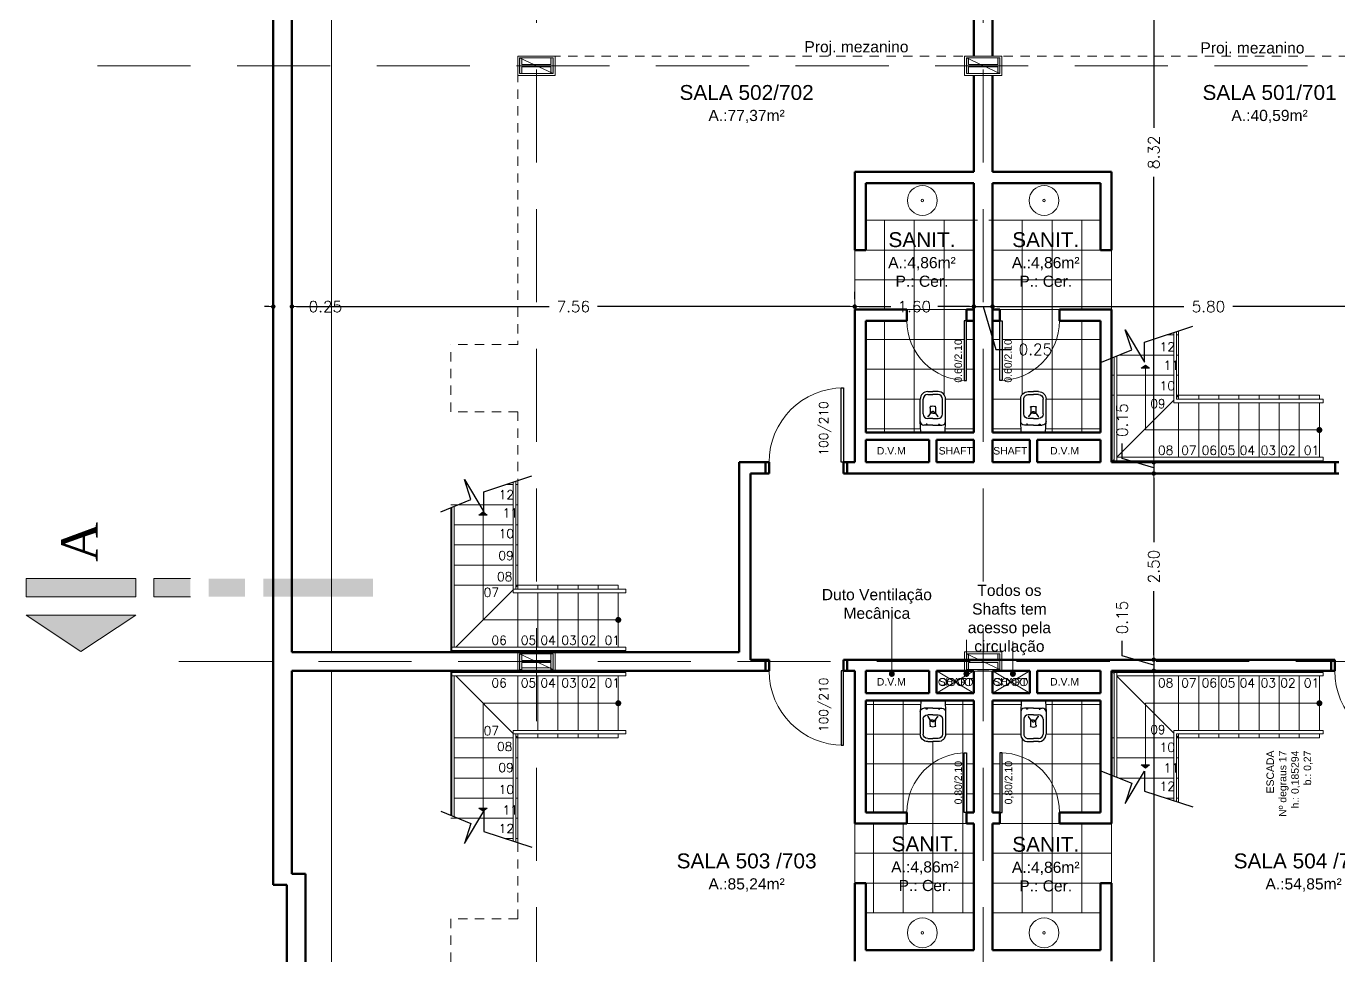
# Model space of a CAD drawing. Header units: millimetres. Extents: x 705 to 840, y 133 to 501.
# Drawn here: x 722.34 to 739.97, y 248.99 to 261.47 of the extents above; entities that cross this region are included whole.
import ezdxf

# ---------------------------------------------------------------- set-up
doc = ezdxf.new("R2010")
doc.units = ezdxf.units.MM
doc.header["$LTSCALE"] = 10
for name, pattern in [('DASHDOT', [25.4, 12.7, -6.35, 0, -6.35]), ('DASHED2', [0.375, 0.25, -0.125]), ('HIDDEN2', [0.1875, 0.125, -0.0625])]:
    doc.linetypes.add(name, pattern=pattern)
doc.layers.get('0').update_dxf_attribs({"color": 90})
for name, color, linetype, lineweight in [('cinza 03', 252, 'Continuous', 13), ('COTA', 90, 'Continuous', 9), ('HID', 16, 'Continuous', 20), ('linha estutura', 252, 'Continuous', 13), ('PAREDES', 50, 'Continuous', 50), ('PAREDES 2', 50, 'Continuous', 50), ('Pilares', 16, 'Continuous', 20), ('pn 02', 16, 'Continuous', 20), ('PN-01', 90, 'Continuous', 13), ('PN-03', 180, 'Continuous', 30), ('texto', 16, 'Continuous', 20)]:
    doc.layers.add(name, color=color, linetype=linetype, lineweight=lineweight)
doc.styles.get("Standard").update_dxf_attribs({"font": 'simplex.shx'})
doc.dimstyles.new('1-100', dxfattribs={"dimtxt": 0.15, "dimasz": 0.06, "dimexe": 0.2, "dimexo": 0.1, "dimgap": 0.1, "dimtad": 0, "dimzin": 0, "dimdsep": 46, "dimtxsty": 'Standard', "dimblk": 'DOT', "dimcen": 0.09, "dimclrd": 90, "dimclre": 90, "dimclrt": 16, "dimadec": 0, "dimazin": 0, "dimtfac": 1, "dimtofl": 0, "dimtmove": 0, "dimatfit": 3, "dimldrblk": 'DOT', "dimfxl": 0, "dimtolj": 1, "dimtzin": 0, "dimarcsym": 0})
pattern_1 = [(0, (736.9159, 249.5656), (0, 0.4), []), (90, (736.9159, 249.5656), (-0.4, 2e-17), [])]

# ---------------------------------------------------------------- blocks, each defined once
blk = doc.blocks.new('VASO')
at = {"layer": 'PN-03', "color": 0}
for p, q in [((-0.513, -0.061), (-0.513, 0.098)), ((-0.508, 0.103), (-0.363, 0.109)), ((-0.413, -0.061), (-0.413, 0.059)), ((-0.363, 0.109), (-0.063, 0.109)), ((-0.323, -0.061), (-0.323, 0.009)), ((-0.299, 0.004), (-0.299, 0.011)), ((-0.255, -0.024), (-0.299, 0.004)), ((-0.263, 0.069), (-0.063, 0.069)), ((-0.003, 0.009), (-0.003, -0.061)), ((0.037, 0.009), (0.037, -0.061)), ((-0.513, -0.061), (-0.513, -0.219)), ((-0.413, -0.061), (-0.413, -0.181)), ((-0.323, -0.061), (-0.323, -0.131)), ((-0.255, -0.097), (-0.299, -0.125)), ((-0.299, -0.125), (-0.299, -0.132)), ((-0.253, -0.061), (-0.253, -0.031)), ((-0.238, -0.042), (-0.253, -0.041)), ((-0.253, -0.061), (-0.253, -0.09)), ((-0.238, -0.079), (-0.253, -0.08)), ((-0.183, -0.026), (-0.248, -0.026)), ((-0.183, -0.095), (-0.248, -0.095)), ((-0.003, -0.131), (-0.003, -0.061)), ((0.037, -0.131), (0.037, -0.061)), ((-0.508, -0.224), (-0.363, -0.231)), ((-0.363, -0.231), (-0.063, -0.231)), ((-0.263, -0.191), (-0.063, -0.191))]:
    blk.add_line(p, q, dxfattribs=at)
for points in [[(-0.402, 0.03, 0.139889), (-0.404, 0.03, 0.107118), (-0.405, 0.028, 0.079812), (-0.406, 0.026, 0.067459), (-0.406, 0.024, 0.067459), (-0.406, 0.021, 0.079812), (-0.405, 0.019, 0.107118), (-0.404, 0.018, 0.139889), (-0.402, 0.017, 0.139889), (-0.4, 0.018, 0.107118), (-0.399, 0.019, 0.079812), (-0.398, 0.021, 0.067459), (-0.398, 0.024, 0.067459), (-0.398, 0.026, 0.079812), (-0.399, 0.028, 0.107118), (-0.4, 0.03, 0.139889)], [(-0.402, -0.151, -0.139889), (-0.404, -0.151, -0.107118), (-0.405, -0.149, -0.079812), (-0.406, -0.147, -0.067459), (-0.406, -0.145, -0.067459), (-0.406, -0.142, -0.079812), (-0.405, -0.14, -0.107118), (-0.404, -0.139, -0.139889), (-0.402, -0.138, -0.139889), (-0.4, -0.139, -0.107118), (-0.399, -0.14, -0.079812), (-0.398, -0.142, -0.067459), (-0.398, -0.145, -0.067459), (-0.398, -0.147, -0.079812), (-0.399, -0.149, -0.107118), (-0.4, -0.151, -0.139889)]]:
    blk.add_lwpolyline(points, format="xyb", close=True, dxfattribs=at)
for centre, radius, start, end in [((-0.508, 0.098), 0.005, 92.5269, 180), ((-0.363, 0.059), 0.05, 90, 180), ((-0.263, 0.009), 0.06, 90, 180), ((-0.063, 0.009), 0.1, 0, 90), ((-0.063, 0.009), 0.06, 0, 90), ((-0.263, -0.131), 0.06, 180, 270), ((-0.248, -0.031), 0.005, 90, 180), ((-0.248, -0.09), 0.005, 180, 270), ((-0.239, -0.049), 0.0067, 14.1141, 81.8789), ((-0.239, -0.072), 0.0067, 278.1211, 345.8859), ((-0.284, -0.065), 0.055, 4.685, 19.1599), ((-0.284, -0.056), 0.055, 340.8401, 355.315), ((-0.185, 0.009), 0.0347, 272.8237, 292.69), ((-0.185, -0.13), 0.0347, 67.31, 87.1763), ((-0.169, -0.028), 0.005, 13.9425, 112.69), ((-0.169, -0.093), 0.005, 247.31, 346.0575), ((-0.275, -0.062), 0.116, 0.9159, 18.0203), ((-0.275, -0.059), 0.116, 341.9797, 359.0841), ((-0.063, -0.131), 0.06, 270, 0), ((-0.063, -0.131), 0.1, 270, 0), ((-0.508, -0.219), 0.005, 180, 267.4731), ((-0.363, -0.181), 0.05, 180, 270)]:
    blk.add_arc(centre, radius, start, end, dxfattribs=at)
blk = doc.blocks.new('_DOT')
at = {"color": 0, "linetype": 'ByBlock'}
blk.add_line((-0.5, 0), (-1, 0), dxfattribs=at)
at = {"color": 0, "linetype": 'ByBlock', "const_width": 0.5}
blk.add_lwpolyline([(-0.25, 0, 1), (0.25, 0, 1)], format="xyb", close=True, dxfattribs=at)
blk = doc.blocks.new('*D119')
at = {"layer": 'linha estutura', "color": 90, "lineweight": -2}
for p, q in [((725.658, 257.766), (725.658, 257.907)), ((725.908, 257.766), (725.908, 257.907)), ((725.598, 257.707), (725.538, 257.707)), ((725.968, 257.707), (726.028, 257.707))]:
    blk.add_line(p, q, dxfattribs=at)
at = {"layer": 'linha estutura', "color": 90, "lineweight": -2, "xscale": 0.06, "yscale": 0.06, "zscale": 0.06}
blk.add_blockref('_DOT', (725.658, 257.707), dxfattribs=at)
at = {"layer": 'linha estutura', "color": 90, "lineweight": -2, "xscale": 0.06, "yscale": 0.06, "zscale": 0.06, "rotation": 180}
blk.add_blockref('_DOT', (725.908, 257.707), dxfattribs=at)
at = {"layer": 'linha estutura', "color": 16, "insert": (726.357, 257.707), "char_height": 0.15, "attachment_point": 5}
blk.add_mtext('\\A1;0.25', dxfattribs=at)
blk = doc.blocks.new('*D120')
at = {"layer": 'linha estutura', "color": 90, "lineweight": -2}
for p, q in [((725.908, 257.766), (725.908, 257.907)), ((733.466, 257.807), (733.466, 257.907)), ((725.968, 257.707), (729.362, 257.707)), ((733.406, 257.707), (730.012, 257.707))]:
    blk.add_line(p, q, dxfattribs=at)
at = {"layer": 'linha estutura', "color": 90, "lineweight": -2, "xscale": 0.06, "yscale": 0.06, "zscale": 0.06, "rotation": 180}
blk.add_blockref('_DOT', (725.908, 257.707), dxfattribs=at)
at = {"layer": 'linha estutura', "color": 90, "lineweight": -2, "xscale": 0.06, "yscale": 0.06, "zscale": 0.06}
blk.add_blockref('_DOT', (733.466, 257.707), dxfattribs=at)
at = {"layer": 'linha estutura', "color": 16, "insert": (729.687, 257.707), "char_height": 0.15, "attachment_point": 5}
blk.add_mtext('\\A1;7.56', dxfattribs=at)
blk = doc.blocks.new('*D121')
at = {"layer": 'linha estutura', "color": 90, "lineweight": -2}
for p, q in [((733.466, 257.807), (733.466, 257.907)), ((733.526, 257.707), (733.952, 257.707)), ((735.006, 257.707), (734.58, 257.707)), ((735.066, 257.607), (735.066, 257.507))]:
    blk.add_line(p, q, dxfattribs=at)
at = {"layer": 'linha estutura', "color": 90, "lineweight": -2, "xscale": 0.06, "yscale": 0.06, "zscale": 0.06, "rotation": 180}
blk.add_blockref('_DOT', (733.466, 257.707), dxfattribs=at)
at = {"layer": 'linha estutura', "color": 90, "lineweight": -2, "xscale": 0.06, "yscale": 0.06, "zscale": 0.06}
blk.add_blockref('_DOT', (735.066, 257.707), dxfattribs=at)
at = {"layer": 'linha estutura', "color": 16, "insert": (734.266, 257.707), "char_height": 0.15, "attachment_point": 5}
blk.add_mtext('\\A1;1.60', dxfattribs=at)
blk = doc.blocks.new('*D122')
at = {"layer": 'linha estutura', "color": 90, "lineweight": -2}
for p, q in [((735.006, 257.707), (734.946, 257.707)), ((735.066, 257.707), (735.316, 257.707)), ((735.191, 257.707), (735.363, 257.132)), ((735.376, 257.707), (735.436, 257.707)), ((735.066, 257.607), (735.066, 257.507)), ((735.316, 257.607), (735.316, 257.507)), ((735.363, 257.132), (735.563, 257.132))]:
    blk.add_line(p, q, dxfattribs=at)
at = {"layer": 'linha estutura', "color": 90, "lineweight": -2, "xscale": 0.06, "yscale": 0.06, "zscale": 0.06}
blk.add_blockref('_DOT', (735.066, 257.707), dxfattribs=at)
at = {"layer": 'linha estutura', "color": 90, "lineweight": -2, "xscale": 0.06, "yscale": 0.06, "zscale": 0.06, "rotation": 180}
blk.add_blockref('_DOT', (735.316, 257.707), dxfattribs=at)
at = {"layer": 'linha estutura', "color": 16, "insert": (735.892, 257.132), "char_height": 0.15, "attachment_point": 5}
blk.add_mtext('\\A1;0.25', dxfattribs=at)
blk = doc.blocks.new('*D123')
at = {"layer": 'linha estutura', "color": 90, "lineweight": -2}
for p, q in [((735.376, 257.707), (737.887, 257.707)), ((741.056, 257.707), (738.544, 257.707)), ((735.316, 257.607), (735.316, 257.507)), ((741.116, 257.607), (741.116, 257.507))]:
    blk.add_line(p, q, dxfattribs=at)
at = {"layer": 'linha estutura', "color": 90, "lineweight": -2, "xscale": 0.06, "yscale": 0.06, "zscale": 0.06, "rotation": 180}
blk.add_blockref('_DOT', (735.316, 257.707), dxfattribs=at)
at = {"layer": 'linha estutura', "color": 90, "lineweight": -2, "xscale": 0.06, "yscale": 0.06, "zscale": 0.06}
blk.add_blockref('_DOT', (741.116, 257.707), dxfattribs=at)
at = {"layer": 'linha estutura', "color": 16, "insert": (738.216, 257.707), "char_height": 0.15, "attachment_point": 5}
blk.add_mtext('\\A1;5.80', dxfattribs=at)
blk = doc.blocks.new('*D134')
at = {"layer": 'linha estutura', "color": 90, "lineweight": -2}
for p, q in [((737.482, 263.881), (737.482, 260.107)), ((737.553, 263.941), (737.682, 263.941)), ((737.482, 255.676), (737.482, 259.45)), ((737.382, 255.616), (737.282, 255.616))]:
    blk.add_line(p, q, dxfattribs=at)
at = {"layer": 'linha estutura', "color": 90, "lineweight": -2, "xscale": 0.06, "yscale": 0.06, "zscale": 0.06}
for p, rotation in [((737.482, 263.941), 90), ((737.482, 255.616), 270)]:
    blk.add_blockref('_DOT', p, dxfattribs=dict(at, rotation=rotation))
at = {"layer": 'linha estutura', "color": 16, "insert": (737.482, 259.778), "char_height": 0.15, "attachment_point": 5, "rotation": 90}
blk.add_mtext('\\A1;8.32', dxfattribs=at)
blk = doc.blocks.new('*D135')
at = {"layer": 'linha estutura', "color": 90, "lineweight": -2}
for p, q in [((737.057, 255.668), (737.057, 255.868)), ((737.482, 255.541), (737.057, 255.668)), ((737.382, 255.616), (737.282, 255.616)), ((737.482, 255.676), (737.482, 255.736)), ((737.482, 255.616), (737.482, 255.466)), ((737.382, 255.466), (737.282, 255.466)), ((737.482, 255.406), (737.482, 255.346))]:
    blk.add_line(p, q, dxfattribs=at)
at = {"layer": 'linha estutura', "color": 90, "lineweight": -2, "xscale": 0.06, "yscale": 0.06, "zscale": 0.06}
for p, rotation in [((737.482, 255.616), 270), ((737.482, 255.466), 90)]:
    blk.add_blockref('_DOT', p, dxfattribs=dict(at, rotation=rotation))
at = {"layer": 'linha estutura', "color": 16, "insert": (737.057, 256.182), "char_height": 0.15, "attachment_point": 5, "rotation": 90}
blk.add_mtext('\\A1;0.15', dxfattribs=at)
blk = doc.blocks.new('*D136')
at = {"layer": 'linha estutura', "color": 90, "lineweight": -2}
for p, q in [((737.382, 255.466), (737.282, 255.466)), ((737.482, 255.406), (737.482, 254.544)), ((737.482, 253.026), (737.482, 253.887)), ((737.382, 252.966), (737.282, 252.966))]:
    blk.add_line(p, q, dxfattribs=at)
at = {"layer": 'linha estutura', "color": 90, "lineweight": -2, "xscale": 0.06, "yscale": 0.06, "zscale": 0.06}
for p, rotation in [((737.482, 255.466), 90), ((737.482, 252.966), 270)]:
    blk.add_blockref('_DOT', p, dxfattribs=dict(at, rotation=rotation))
at = {"layer": 'linha estutura', "color": 16, "insert": (737.482, 254.216), "char_height": 0.15, "attachment_point": 5, "rotation": 90}
blk.add_mtext('\\A1;2.50', dxfattribs=at)
blk = doc.blocks.new('*D137')
at = {"layer": 'linha estutura', "color": 90, "lineweight": -2}
for p, q in [((737.057, 253.018), (737.057, 253.218)), ((737.482, 252.891), (737.057, 253.018)), ((737.382, 252.966), (737.282, 252.966)), ((737.482, 253.026), (737.482, 253.086)), ((737.482, 252.966), (737.482, 252.816)), ((737.382, 252.816), (737.282, 252.816)), ((737.482, 252.756), (737.482, 252.696))]:
    blk.add_line(p, q, dxfattribs=at)
at = {"layer": 'linha estutura', "color": 90, "lineweight": -2, "xscale": 0.06, "yscale": 0.06, "zscale": 0.06}
for p, rotation in [((737.482, 252.966), 270), ((737.482, 252.816), 90)]:
    blk.add_blockref('_DOT', p, dxfattribs=dict(at, rotation=rotation))
at = {"layer": 'linha estutura', "color": 16, "insert": (737.057, 253.532), "char_height": 0.15, "attachment_point": 5, "rotation": 90}
blk.add_mtext('\\A1;0.15', dxfattribs=at)
blk = doc.blocks.new('*D138')
at = {"layer": 'linha estutura', "color": 90, "lineweight": -2}
for p, q in [((737.382, 252.816), (737.282, 252.816)), ((737.482, 252.756), (737.482, 247.739)), ((737.482, 241.951), (737.482, 246.967)), ((737.382, 241.891), (737.282, 241.891))]:
    blk.add_line(p, q, dxfattribs=at)
at = {"layer": 'linha estutura', "color": 90, "lineweight": -2, "xscale": 0.06, "yscale": 0.06, "zscale": 0.06}
for p, rotation in [((737.482, 252.816), 90), ((737.482, 241.891), 270)]:
    blk.add_blockref('_DOT', p, dxfattribs=dict(at, rotation=rotation))
at = {"layer": 'linha estutura', "color": 16, "insert": (737.482, 247.353), "char_height": 0.15, "attachment_point": 5, "rotation": 90}
blk.add_mtext('\\A1;10.93', dxfattribs=at)

msp = doc.modelspace()

# ---------------------------------------------------------------- hatches: boundary and pattern name
at = {"layer": 'cinza 03'}
h = msp.add_hatch(dxfattribs=at)
h.set_pattern_fill('_USER', color=256, scale=0.4, style=0, double=1, pattern_type=0)
h.set_pattern_definition([(0, (733.4659, 257.6656), (0, 0.4), []), (90, (733.4659, 257.6656), (-0.4, 2e-17), [])])
h.paths.add_polyline_path([(735.066, 258.866), (733.616, 258.866), (733.616, 258.466), (733.466, 258.466), (733.466, 257.666), (734.166, 257.666), (734.166, 257.516, 0.40327), (734.936, 256.716), (734.936, 257.516), (734.966, 257.516), (734.966, 257.666), (735.066, 257.666)])
h.paths.add_polyline_path([(735.066, 257.516), (734.966, 257.516), (734.966, 256.716), (734.936, 256.716), (734.936, 256.716, -0.40327), (734.166, 257.516), (733.616, 257.516), (733.616, 256.016), (734.353, 256.016), (734.346, 256.161, -0.022055), (734.346, 256.166), (734.346, 256.466, -0.414214), (734.446, 256.566), (734.516, 256.566), (734.586, 256.566, -0.414214), (734.686, 256.466), (734.686, 256.166, -0.022055), (734.686, 256.161), (734.679, 256.016), (735.066, 256.016)])
h.paths.add_polyline_path([(733.866, 258.756), (734.872, 258.756), (734.872, 257.83), (733.866, 257.83)], flags=24)
h.paths.add_polyline_path([(734.781, 256.661), (734.781, 257.281), (734.934, 257.281), (734.934, 256.661)], flags=24)
h = msp.add_hatch(dxfattribs=at)
h.set_pattern_fill('_USER', color=256, scale=0.4, style=0, double=1, pattern_type=0)
h.set_pattern_definition([(0, (736.9159, 257.6656), (0, 0.4), []), (90, (736.9159, 257.6656), (-0.4, 2e-17), [])])
h.paths.add_polyline_path([(736.916, 258.466), (736.766, 258.466), (736.766, 258.866), (735.316, 258.866), (735.316, 257.666), (735.416, 257.666), (735.416, 257.516), (735.446, 257.516), (735.446, 256.716, 0.40327), (736.216, 257.516), (736.216, 257.666), (736.916, 257.666)])
h.paths.add_polyline_path([(736.766, 257.516), (736.216, 257.516, -0.40327), (735.446, 256.716), (735.446, 256.716), (735.416, 256.716), (735.416, 257.516), (735.316, 257.516), (735.316, 256.016), (735.703, 256.016), (735.696, 256.161, -0.022055), (735.696, 256.166), (735.696, 256.466, -0.414214), (735.796, 256.566), (735.866, 256.566), (735.936, 256.566, -0.414214), (736.036, 256.466), (736.036, 256.166, -0.022055), (736.036, 256.161), (736.029, 256.016), (736.766, 256.016)])
h.paths.add_polyline_path([(735.528, 258.756), (736.533, 258.756), (736.533, 257.83), (735.528, 257.83)], flags=24)
h.paths.add_polyline_path([(735.447, 256.661), (735.447, 257.281), (735.601, 257.281), (735.601, 256.661)], flags=24)
h = msp.add_hatch(dxfattribs=at)
h.set_pattern_fill('_USER', color=256, scale=0.4, style=0, double=1, pattern_type=0)
h.set_pattern_definition(pattern_1)
h.paths.add_polyline_path([(733.466, 250.766), (733.466, 249.966), (733.616, 249.966), (733.616, 249.566), (735.066, 249.566), (735.066, 250.766), (734.966, 250.766), (734.966, 250.916), (734.936, 250.916), (734.936, 251.715, 0.40327), (734.166, 250.916), (734.166, 250.766)])
h.paths.add_polyline_path([(733.616, 250.916), (734.166, 250.916, -0.40327), (734.936, 251.715), (734.936, 251.716), (734.966, 251.716), (734.966, 250.916), (735.066, 250.916), (735.066, 252.416), (734.674, 252.416, -0.401354), (734.679, 252.411), (734.686, 252.27, -0.022055), (734.686, 252.266), (734.686, 251.966, -0.414214), (734.586, 251.866), (734.516, 251.866), (734.446, 251.866, -0.414214), (734.346, 251.966), (734.346, 252.266, -0.022055), (734.346, 252.27), (734.352, 252.411, -0.401354), (734.357, 252.416), (733.616, 252.416)])
h.paths.add_polyline_path([(733.907, 250.642), (734.913, 250.642), (734.913, 249.717), (733.907, 249.717)], flags=24)
h.paths.add_polyline_path([(734.781, 251.011), (734.781, 251.631), (734.952, 251.631), (734.952, 251.011)], flags=25)
h = msp.add_hatch(dxfattribs=at)
h.set_pattern_fill('_USER', color=256, scale=0.4, style=0, double=1, pattern_type=0)
h.set_pattern_definition(pattern_1)
h.paths.add_polyline_path([(736.766, 252.416), (736.029, 252.416), (736.036, 252.27, -0.022055), (736.036, 252.266), (736.036, 251.966, -0.414214), (735.936, 251.866), (735.866, 251.866), (735.796, 251.866, -0.414214), (735.696, 251.966), (735.696, 252.266, -0.022055), (735.696, 252.27), (735.703, 252.416), (735.316, 252.416), (735.316, 250.916), (735.416, 250.916), (735.416, 251.716), (735.446, 251.716), (735.446, 251.715, -0.40327), (736.216, 250.916), (736.766, 250.916)])
h.paths.add_polyline_path([(735.446, 251.715), (735.446, 250.916), (735.416, 250.916), (735.416, 250.766), (735.316, 250.766), (735.316, 249.566), (736.766, 249.566), (736.766, 249.966), (736.916, 249.966), (736.916, 250.766), (736.216, 250.766), (736.216, 250.916, 0.40327)])
h.paths.add_polyline_path([(735.528, 250.414), (736.533, 250.414), (736.533, 249.748), (735.528, 249.748)], flags=24)
h.paths.add_polyline_path([(735.456, 251.011), (735.456, 251.631), (735.628, 251.631), (735.628, 251.011)], flags=25)
at = {"layer": 'Pilares'}
for points in [[(728.966, 261.046), (728.966, 260.836), (728.996, 260.836), (728.996, 260.926), (729.386, 260.926), (729.386, 260.836), (729.416, 260.836), (729.416, 261.046), (729.386, 261.046), (729.386, 260.956), (728.996, 260.956), (728.996, 261.046)], [(734.966, 261.046), (734.966, 260.836), (734.996, 260.836), (734.996, 260.926), (735.386, 260.926), (735.386, 260.836), (735.416, 260.836), (735.416, 261.046), (735.386, 261.046), (735.386, 260.956), (734.996, 260.956), (734.996, 261.046)], [(728.966, 253.046), (728.966, 252.836), (728.996, 252.836), (728.996, 252.926), (729.386, 252.926), (729.386, 252.836), (729.416, 252.836), (729.416, 253.046), (729.386, 253.046), (729.386, 252.956), (728.996, 252.956), (728.996, 253.046)], [(734.966, 253.046), (734.966, 252.836), (734.996, 252.836), (734.996, 252.926), (735.386, 252.926), (735.386, 252.836), (735.416, 252.836), (735.416, 253.046), (735.386, 253.046), (735.386, 252.956), (734.996, 252.956), (734.996, 253.046)]]:
    msp.add_hatch(color=256, dxfattribs=at).paths.add_polyline_path(points)
at = {"layer": 'PN-01'}
for points in [[(737.369, 256.921), (737.424, 256.878), (737.313, 256.878)], [(728.475, 254.95), (728.531, 254.907), (728.42, 254.907)], [(737.369, 251.51), (737.424, 251.553), (737.313, 251.553)], [(728.475, 250.932), (728.531, 250.974), (728.42, 250.974)]]:
    msp.add_hatch(color=256, dxfattribs=at).paths.add_polyline_path(points)
at = {"layer": 'PN-01', "ltscale": 0.05}
h = msp.add_hatch(color=256, dxfattribs=at)
h.paths.add_polyline_path([(723.075, 253.075), (722.34, 253.565), (723.81, 253.565)])
h.paths.add_polyline_path([(723.81, 253.81), (722.34, 253.81), (722.34, 254.055), (723.81, 254.055)])
h.paths.add_polyline_path([(724.545, 253.81), (724.055, 253.81), (724.055, 254.055), (724.545, 254.055)])
h.paths.add_polyline_path([(725.28, 253.81), (724.79, 253.81), (724.79, 254.055), (725.28, 254.055)])
h.paths.add_polyline_path([(726.249, 253.81), (725.525, 253.81), (725.525, 254.055), (726.249, 254.055)])
h.paths.add_polyline_path([(726.995, 253.81), (726.249, 253.81), (726.249, 254.055), (726.995, 254.055)])

# ---------------------------------------------------------------- linework, layer by layer
at = {"layer": 'cinza 03', "linetype": 'HIDDEN2', "ltscale": 0.1}
for p, q in [((728.941, 261.071), (741.291, 261.071)), ((728.941, 261.071), (728.941, 257.196)), ((728.941, 257.196), (728.041, 257.196)), ((728.041, 256.296), (728.041, 257.196)), ((728.041, 256.296), (728.041, 257.196)), ((728.941, 256.296), (728.041, 256.296)), ((728.941, 255.271), (728.941, 256.296)), ((728.941, 250.51), (728.941, 249.486)), ((728.041, 249.486), (728.041, 248.586)), ((728.941, 249.486), (728.041, 249.486)), ((728.041, 249.486), (728.041, 248.586))]:
    msp.add_line(p, q, dxfattribs=at)
at = {"layer": 'cinza 03'}
for p, q in [((733.466, 258.466), (733.466, 257.666)), ((736.916, 258.466), (736.916, 257.666)), ((735.066, 252.516), (734.566, 252.816)), ((734.566, 252.516), (735.066, 252.816)), ((735.266, 252.816), (735.116, 252.816)), ((735.116, 252.816), (735.266, 252.816)), ((735.266, 252.816), (735.116, 252.816)), ((735.116, 252.816), (735.266, 252.816)), ((735.316, 252.516), (735.816, 252.816)), ((735.816, 252.516), (735.316, 252.816)), ((733.466, 250.766), (733.466, 249.966)), ((736.916, 250.766), (736.916, 249.966))]:
    msp.add_line(p, q, dxfattribs=at)
for points in [[(728.055, 253.912), (728.055, 253.865)], [(728.055, 251.969), (728.055, 252.016)]]:
    msp.add_lwpolyline(points, dxfattribs=at)
for centre in [(734.646, 252.665), (734.76, 252.665), (734.889, 252.665), (734.997, 252.665), (735.385, 252.665), (735.492, 252.665), (735.622, 252.665), (735.736, 252.665)]:
    msp.add_circle(centre, 0.05, dxfattribs=at)
for centre, radius, start, end in [((734.966, 257.516), 0.8, 180, 270), ((735.416, 257.516), 0.8, 270, 0), ((733.316, 255.616), 1, 90, 180), ((733.316, 252.816), 1, 180, 270), ((740.913, 252.816), 1, 180, 270), ((734.966, 250.916), 0.8, 90, 180), ((735.416, 250.916), 0.8, 360, 90)]:
    msp.add_arc(centre, radius, start, end, dxfattribs=at)
at = {"layer": 'HID'}
for p, q in [((735.116, 258.866), (733.616, 258.866)), ((735.266, 258.866), (736.766, 258.866)), ((735.066, 249.566), (733.616, 249.566)), ((735.316, 249.566), (736.766, 249.566))]:
    msp.add_line(p, q, dxfattribs=at)
for centre, radius in [((734.374, 259.132), 0.2), ((736.008, 259.132), 0.2), ((734.374, 259.132), 0.0172), ((736.008, 259.132), 0.0172), ((734.374, 249.299), 0.2), ((736.008, 249.299), 0.2), ((734.374, 249.299), 0.0172), ((736.008, 249.299), 0.0172)]:
    msp.add_circle(centre, radius, dxfattribs=at)
at = {"layer": 'linha estutura', "linetype": 'DASHED2', "ltscale": 0.5}
for p, q in [((729.191, 239.016), (729.191, 268.17)), ((735.191, 239.016), (735.191, 268.17)), ((723.297, 260.941), (767.656, 260.941)), ((724.39, 252.941), (771.017, 252.941))]:
    msp.add_line(p, q, dxfattribs=at)
at = {"layer": 'PAREDES'}
for p, q in [((732.266, 255.616), (732.266, 255.466)), ((732.316, 255.616), (732.316, 255.466)), ((732.316, 255.616), (732.316, 255.466)), ((732.316, 255.616), (732.316, 255.466)), ((733.316, 255.616), (733.316, 255.466)), ((733.316, 255.616), (733.316, 255.466)), ((733.366, 255.616), (733.366, 255.466)), ((739.916, 255.466), (739.916, 255.616)), ((732.266, 252.816), (732.266, 252.966)), ((732.316, 252.816), (732.316, 252.966)), ((732.316, 252.816), (732.316, 252.966)), ((732.316, 252.816), (732.316, 252.966)), ((733.316, 252.816), (733.316, 252.966)), ((733.316, 252.816), (733.316, 252.966)), ((733.366, 252.816), (733.366, 252.966)), ((739.863, 252.966), (739.863, 252.816)), ((739.913, 252.966), (739.913, 252.816)), ((736.916, 252.816), (739.913, 252.816))]:
    msp.add_line(p, q, dxfattribs=at)
at = {"layer": 'PAREDES 2'}
for p, q in [((735.066, 261.071), (735.066, 264.291)), ((735.316, 261.071), (735.316, 263.941)), ((725.658, 261.941), (725.658, 255.941)), ((725.908, 261.791), (725.908, 255.791)), ((735.066, 259.516), (735.066, 260.811)), ((735.316, 259.516), (735.316, 260.811)), ((735.066, 259.516), (733.466, 259.516)), ((733.466, 258.466), (733.466, 259.516)), ((735.316, 259.516), (736.916, 259.516)), ((736.916, 258.466), (736.916, 259.516)), ((735.066, 259.366), (733.616, 259.366)), ((733.616, 258.466), (733.616, 259.366)), ((735.066, 256.016), (735.066, 259.366)), ((735.316, 259.366), (736.766, 259.366)), ((735.316, 256.016), (735.316, 259.366)), ((736.766, 258.466), (736.766, 259.366)), ((733.616, 258.466), (733.466, 258.466)), ((736.766, 258.466), (736.916, 258.466)), ((733.466, 257.666), (733.466, 255.616)), ((734.166, 257.666), (733.466, 257.666)), ((733.616, 257.516), (733.616, 256.016)), ((734.166, 257.516), (733.616, 257.516)), ((734.166, 257.666), (734.166, 257.516)), ((734.966, 257.666), (734.966, 257.516)), ((734.966, 257.666), (735.066, 257.666)), ((735.066, 257.516), (734.966, 257.516)), ((735.416, 257.666), (735.316, 257.666)), ((735.316, 257.516), (735.416, 257.516)), ((735.416, 257.666), (735.416, 257.516)), ((736.216, 257.666), (736.216, 257.516)), ((736.216, 257.666), (736.916, 257.666)), ((736.216, 257.516), (736.766, 257.516)), ((736.766, 257.516), (736.766, 256.016)), ((736.916, 257.666), (736.916, 255.616)), ((725.658, 255.941), (725.658, 249.941)), ((735.066, 256.016), (733.616, 256.016)), ((735.316, 256.016), (736.766, 256.016)), ((725.908, 255.791), (725.908, 253.066)), ((734.466, 255.916), (733.616, 255.916)), ((733.616, 255.916), (733.616, 255.616)), ((734.466, 255.616), (734.466, 255.916)), ((735.066, 255.916), (734.566, 255.916)), ((734.566, 255.616), (734.566, 255.916)), ((735.066, 255.616), (735.066, 255.916)), ((735.316, 255.916), (735.816, 255.916)), ((735.316, 255.616), (735.316, 255.916)), ((735.816, 255.616), (735.816, 255.916)), ((735.916, 255.916), (736.766, 255.916)), ((735.916, 255.616), (735.916, 255.916)), ((736.766, 255.916), (736.766, 255.616)), ((731.916, 255.616), (732.316, 255.616)), ((731.916, 253.066), (731.916, 255.616)), ((733.316, 255.616), (733.466, 255.616)), ((733.616, 255.616), (734.466, 255.616)), ((734.566, 255.616), (735.066, 255.616)), ((735.816, 255.616), (735.316, 255.616)), ((735.916, 255.616), (736.766, 255.616)), ((736.916, 255.616), (739.966, 255.616)), ((732.066, 255.466), (732.316, 255.466)), ((732.066, 252.966), (732.066, 255.466)), ((733.316, 255.466), (739.916, 255.466)), ((739.916, 255.466), (739.966, 255.466)), ((725.908, 253.066), (731.916, 253.066)), ((732.316, 252.966), (732.066, 252.966)), ((733.316, 252.966), (739.913, 252.966)), ((739.863, 252.966), (739.913, 252.966)), ((725.908, 252.816), (732.316, 252.816)), ((725.908, 252.816), (725.908, 250.091)), ((733.316, 252.816), (733.466, 252.816)), ((733.466, 250.766), (733.466, 252.816)), ((733.616, 252.816), (734.466, 252.816)), ((733.616, 252.516), (733.616, 252.816)), ((734.466, 252.816), (733.916, 252.816)), ((734.466, 252.516), (734.466, 252.816)), ((734.566, 252.516), (734.566, 252.816)), ((734.566, 252.816), (735.066, 252.816)), ((735.066, 252.816), (735.066, 252.516)), ((735.816, 252.816), (735.316, 252.816)), ((735.316, 252.816), (735.316, 252.516)), ((735.816, 252.516), (735.816, 252.816)), ((735.916, 252.816), (736.466, 252.816)), ((735.916, 252.516), (735.916, 252.816)), ((735.916, 252.816), (736.766, 252.816)), ((736.766, 252.516), (736.766, 252.816)), ((736.916, 250.766), (736.916, 252.816)), ((734.466, 252.516), (733.616, 252.516)), ((733.616, 250.916), (733.616, 252.416)), ((735.066, 252.416), (733.616, 252.416)), ((735.066, 252.516), (734.566, 252.516)), ((735.066, 252.416), (735.066, 250.916)), ((735.316, 252.516), (735.816, 252.516)), ((735.316, 252.416), (736.766, 252.416)), ((735.316, 252.416), (735.316, 250.916)), ((735.916, 252.516), (736.766, 252.516)), ((736.766, 250.916), (736.766, 252.416)), ((734.166, 250.916), (733.616, 250.916)), ((734.166, 250.766), (734.166, 250.916)), ((735.066, 250.916), (734.966, 250.916)), ((734.966, 250.766), (734.966, 250.916)), ((735.316, 250.916), (735.416, 250.916)), ((735.416, 250.766), (735.416, 250.916)), ((736.216, 250.766), (736.216, 250.916)), ((736.216, 250.916), (736.766, 250.916)), ((734.166, 250.766), (733.466, 250.766)), ((734.966, 250.766), (735.066, 250.766)), ((735.066, 250.766), (735.066, 249.066)), ((735.416, 250.766), (735.316, 250.766)), ((735.316, 250.766), (735.316, 249.066)), ((736.216, 250.766), (736.916, 250.766)), ((725.658, 249.941), (725.841, 249.941)), ((725.841, 249.941), (725.841, 243.941)), ((725.908, 250.091), (726.091, 250.091)), ((726.091, 250.091), (726.091, 244.091)), ((733.466, 249.966), (733.466, 248.916)), ((733.616, 249.966), (733.466, 249.966)), ((733.616, 249.966), (733.616, 249.066)), ((736.766, 249.966), (736.766, 249.066)), ((736.766, 249.966), (736.916, 249.966)), ((736.916, 249.966), (736.916, 248.916)), ((735.066, 249.066), (733.616, 249.066)), ((735.316, 249.066), (736.766, 249.066))]:
    msp.add_line(p, q, dxfattribs=at)
at = {"layer": 'Pilares'}
for p, q in [((728.941, 261.071), (728.941, 260.811)), ((728.941, 261.071), (729.441, 261.071)), ((728.966, 261.046), (729.416, 261.046)), ((729.416, 260.836), (728.966, 261.046)), ((729.441, 261.071), (729.441, 260.811)), ((734.941, 261.071), (734.941, 260.811)), ((734.941, 261.071), (735.441, 261.071)), ((734.966, 261.046), (735.416, 261.046)), ((735.416, 260.836), (734.966, 261.046)), ((735.441, 261.071), (735.441, 260.811)), ((728.941, 260.811), (729.441, 260.811)), ((728.966, 260.836), (729.416, 260.836)), ((734.941, 260.811), (735.441, 260.811)), ((734.966, 260.836), (735.416, 260.836)), ((728.941, 253.071), (728.941, 252.811)), ((728.941, 253.071), (729.441, 253.071)), ((728.966, 253.046), (729.416, 253.046)), ((729.416, 252.836), (728.966, 253.046)), ((729.441, 253.071), (729.441, 252.811)), ((734.941, 253.071), (734.941, 252.811)), ((734.941, 253.071), (735.441, 253.071)), ((734.966, 253.046), (735.416, 253.046)), ((735.416, 252.836), (734.966, 253.046)), ((735.441, 253.071), (735.441, 252.811)), ((734.941, 252.811), (735.441, 252.811)), ((734.966, 252.836), (735.416, 252.836))]:
    msp.add_line(p, q, dxfattribs=at)
at = {"layer": 'Pilares', "linetype": 'Continuous'}
for p, q in [((728.996, 260.956), (728.996, 261.046)), ((729.386, 260.956), (729.386, 261.046)), ((734.996, 260.956), (734.996, 261.046)), ((735.386, 260.956), (735.386, 261.046)), ((728.996, 260.956), (729.386, 260.956)), ((728.996, 260.836), (728.996, 260.926)), ((728.996, 260.926), (729.386, 260.926)), ((729.386, 260.836), (729.386, 260.926)), ((734.996, 260.956), (735.386, 260.956)), ((734.996, 260.836), (734.996, 260.926)), ((734.996, 260.926), (735.386, 260.926)), ((735.386, 260.836), (735.386, 260.926)), ((728.996, 252.956), (728.996, 253.046)), ((728.996, 252.956), (729.386, 252.956)), ((729.386, 252.956), (729.386, 253.046)), ((734.996, 252.956), (734.996, 253.046)), ((734.996, 252.956), (735.386, 252.956)), ((735.386, 252.956), (735.386, 253.046)), ((728.996, 252.836), (728.996, 252.926)), ((728.996, 252.926), (729.386, 252.926)), ((728.996, 252.856), (729.386, 252.856)), ((729.386, 252.836), (729.386, 252.926)), ((734.996, 252.836), (734.996, 252.926)), ((734.996, 252.926), (735.386, 252.926)), ((735.386, 252.836), (735.386, 252.926))]:
    msp.add_line(p, q, dxfattribs=at)
for points in [[(728.996, 261.046), (728.966, 261.046), (728.966, 260.836), (728.996, 260.836)], [(729.386, 260.836), (729.416, 260.836), (729.416, 261.046), (729.386, 261.046)], [(734.996, 261.046), (734.966, 261.046), (734.966, 260.836), (734.996, 260.836)], [(735.386, 260.836), (735.416, 260.836), (735.416, 261.046), (735.386, 261.046)], [(728.996, 253.046), (728.966, 253.046), (728.966, 252.836), (728.996, 252.836)], [(729.386, 252.836), (729.416, 252.836), (729.416, 253.046), (729.386, 253.046)], [(734.996, 253.046), (734.966, 253.046), (734.966, 252.836), (734.996, 252.836)], [(735.386, 252.836), (735.416, 252.836), (735.416, 253.046), (735.386, 253.046)]]:
    msp.add_lwpolyline(points, dxfattribs=at)
at = {"layer": 'pn 02'}
for p, q in [((737.816, 256.516), (737.816, 257.381)), ((737.141, 257.326), (737.122, 257.326)), ((737.752, 257.326), (737.649, 257.326)), ((737.816, 257.326), (737.785, 257.326)), ((737.752, 257.056), (737.015, 257.056)), ((737.816, 257.056), (737.785, 257.056)), ((736.952, 256.786), (736.916, 256.786)), ((737.752, 256.786), (736.986, 256.786)), ((737.816, 256.786), (737.785, 256.786)), ((736.952, 256.516), (736.916, 256.516)), ((737.752, 256.516), (736.986, 256.516)), ((737.752, 256.451), (736.986, 255.685)), ((737.816, 256.516), (737.785, 256.516)), ((737.816, 256.516), (737.785, 256.485)), ((739.706, 256.516), (737.816, 256.516)), ((737.816, 256.516), (737.816, 256.462)), ((738.086, 256.516), (738.086, 256.462)), ((738.356, 256.516), (738.356, 256.462)), ((738.626, 256.516), (738.626, 256.462)), ((738.896, 256.516), (738.896, 256.462)), ((739.166, 256.516), (739.166, 256.462)), ((739.436, 256.516), (739.436, 256.462)), ((739.706, 256.516), (739.706, 256.462)), ((737.816, 256.415), (737.816, 255.685)), ((738.086, 256.415), (738.086, 255.685)), ((738.356, 256.415), (738.356, 255.685)), ((738.626, 256.415), (738.626, 255.685)), ((738.896, 256.415), (738.896, 255.685)), ((739.166, 256.415), (739.166, 255.685)), ((739.436, 256.415), (739.436, 255.685)), ((739.706, 256.415), (739.706, 255.685)), ((736.952, 255.652), (736.916, 255.616)), ((737.816, 255.638), (737.816, 255.616)), ((738.086, 255.638), (738.086, 255.616)), ((738.356, 255.638), (738.356, 255.616)), ((738.626, 255.638), (738.626, 255.616)), ((738.896, 255.638), (738.896, 255.616)), ((739.166, 255.638), (739.166, 255.616)), ((739.436, 255.638), (739.436, 255.616)), ((739.706, 255.638), (739.706, 255.616)), ((728.266, 255.316), (728.247, 255.316)), ((728.88, 255.316), (728.774, 255.316)), ((728.941, 255.316), (728.914, 255.316)), ((728.941, 253.966), (728.941, 255.371)), ((728.88, 255.046), (728.041, 255.046)), ((728.941, 255.046), (728.914, 255.046)), ((728.041, 253.066), (728.041, 255.005)), ((728.055, 254.776), (728.041, 254.776)), ((728.88, 254.776), (728.088, 254.776)), ((728.941, 254.776), (728.914, 254.776)), ((728.055, 254.506), (728.041, 254.506)), ((728.88, 254.506), (728.088, 254.506)), ((728.941, 254.506), (728.914, 254.506)), ((728.055, 254.236), (728.041, 254.236)), ((728.88, 254.236), (728.088, 254.236)), ((728.941, 254.236), (728.914, 254.236)), ((722.34, 254.055), (723.81, 254.055)), ((722.34, 253.81), (722.34, 254.055)), ((723.81, 254.055), (723.81, 253.81)), ((724.055, 254.055), (724.055, 253.81)), ((724.055, 254.055), (724.545, 254.055)), ((723.81, 253.81), (722.34, 253.81)), ((724.545, 253.81), (724.055, 253.81)), ((728.055, 253.966), (728.041, 253.966)), ((728.88, 253.966), (728.088, 253.966)), ((728.88, 253.905), (728.11, 253.135)), ((728.941, 253.966), (728.914, 253.966)), ((728.941, 253.966), (728.914, 253.938)), ((730.291, 253.966), (728.941, 253.966)), ((728.941, 253.966), (728.941, 253.912)), ((728.941, 253.865), (728.941, 253.135)), ((729.211, 253.966), (729.211, 253.912)), ((729.211, 253.865), (729.211, 253.135)), ((729.481, 253.966), (729.481, 253.912)), ((729.481, 253.865), (729.481, 253.135)), ((729.751, 253.966), (729.751, 253.912)), ((729.751, 253.865), (729.751, 253.135)), ((730.021, 253.966), (730.021, 253.912)), ((730.021, 253.865), (730.021, 253.135)), ((730.291, 253.966), (730.291, 253.912)), ((730.291, 253.865), (730.291, 253.135)), ((723.81, 253.565), (722.34, 253.565)), ((728.063, 253.088), (728.041, 253.066)), ((728.941, 253.088), (728.941, 253.066)), ((729.211, 253.088), (729.211, 253.066)), ((729.481, 253.088), (729.481, 253.066)), ((729.751, 253.088), (729.751, 253.066)), ((730.021, 253.088), (730.021, 253.066)), ((730.291, 253.088), (730.291, 253.066)), ((728.041, 252.816), (728.041, 250.876)), ((728.063, 252.794), (728.041, 252.816)), ((728.941, 252.794), (728.941, 252.816)), ((729.211, 252.794), (729.211, 252.816)), ((729.481, 252.794), (729.481, 252.816)), ((729.751, 252.794), (729.751, 252.816)), ((730.021, 252.794), (730.021, 252.816)), ((730.291, 252.794), (730.291, 252.816)), ((736.952, 252.779), (736.916, 252.816)), ((737.816, 252.794), (737.816, 252.816)), ((738.086, 252.794), (738.086, 252.816)), ((738.356, 252.794), (738.356, 252.816)), ((738.626, 252.794), (738.626, 252.816)), ((738.896, 252.794), (738.896, 252.816)), ((739.166, 252.794), (739.166, 252.816)), ((739.436, 252.794), (739.436, 252.816)), ((739.706, 252.794), (739.706, 252.816)), ((728.88, 251.976), (728.11, 252.747)), ((728.941, 252.016), (728.941, 252.747)), ((729.211, 252.016), (729.211, 252.747)), ((729.481, 252.016), (729.481, 252.747)), ((729.751, 252.016), (729.751, 252.747)), ((730.021, 252.016), (730.021, 252.747)), ((730.291, 252.016), (730.291, 252.747)), ((737.752, 251.98), (736.986, 252.746)), ((737.816, 252.016), (737.816, 252.747)), ((738.086, 252.016), (738.086, 252.747)), ((738.356, 252.016), (738.356, 252.747)), ((738.626, 252.016), (738.626, 252.747)), ((738.896, 252.016), (738.896, 252.747)), ((739.166, 252.016), (739.166, 252.747)), ((739.436, 252.016), (739.436, 252.747)), ((739.706, 252.016), (739.706, 252.747)), ((728.055, 251.916), (728.041, 251.916)), ((728.88, 251.916), (728.088, 251.916)), ((728.941, 251.916), (728.914, 251.943)), ((728.941, 251.916), (728.914, 251.916)), ((728.941, 251.916), (728.941, 251.969)), ((730.291, 251.916), (728.941, 251.916)), ((728.941, 251.916), (728.941, 250.51)), ((729.211, 251.916), (729.211, 251.969)), ((729.481, 251.916), (729.481, 251.969)), ((729.751, 251.916), (729.751, 251.969)), ((730.021, 251.916), (730.021, 251.969)), ((730.291, 251.916), (730.291, 251.969)), ((736.952, 251.916), (736.916, 251.916)), ((737.752, 251.916), (736.986, 251.916)), ((737.816, 251.916), (737.785, 251.946)), ((737.816, 251.916), (737.785, 251.916)), ((737.816, 251.916), (737.816, 251.969)), ((739.706, 251.916), (737.816, 251.916)), ((737.816, 251.916), (737.816, 251.05)), ((738.086, 251.916), (738.086, 251.969)), ((738.356, 251.916), (738.356, 251.969)), ((738.626, 251.916), (738.626, 251.969)), ((738.896, 251.916), (738.896, 251.969)), ((739.166, 251.916), (739.166, 251.969)), ((739.436, 251.916), (739.436, 251.969)), ((739.706, 251.916), (739.706, 251.969)), ((728.055, 251.646), (728.041, 251.646)), ((728.88, 251.646), (728.088, 251.646)), ((728.941, 251.646), (728.914, 251.646)), ((736.952, 251.646), (736.916, 251.646)), ((737.752, 251.646), (736.986, 251.646)), ((737.816, 251.646), (737.785, 251.646)), ((728.055, 251.376), (728.041, 251.376)), ((728.88, 251.376), (728.088, 251.376)), ((728.941, 251.376), (728.914, 251.376)), ((737.752, 251.376), (737.015, 251.376)), ((737.816, 251.376), (737.785, 251.376)), ((728.055, 251.106), (728.041, 251.106)), ((728.88, 251.106), (728.088, 251.106)), ((728.941, 251.106), (728.914, 251.106)), ((737.141, 251.106), (737.122, 251.106)), ((737.752, 251.106), (737.649, 251.106)), ((737.816, 251.106), (737.785, 251.106)), ((728.88, 250.836), (728.041, 250.836)), ((728.941, 250.836), (728.914, 250.836)), ((728.266, 250.566), (728.247, 250.566)), ((728.88, 250.566), (728.774, 250.566)), ((728.941, 250.566), (728.914, 250.566))]:
    msp.add_line(p, q, dxfattribs=at)
at = {"layer": 'pn 02', "ltscale": 0.05}
for q in [(723.075, 253.075), (723.81, 253.565), (723.81, 253.565)]:
    msp.add_line((722.34, 253.565), q, dxfattribs=at)
at = {"layer": 'pn 02'}
for points in [[(737.752, 257.36), (737.752, 256.415), (737.785, 256.415)], [(737.785, 256.462), (737.785, 257.371)], [(736.952, 257.03), (736.952, 255.638), (736.986, 255.638)], [(736.986, 255.685), (736.986, 257.044)], [(737.785, 256.415), (739.755, 256.415), (739.755, 256.462), (737.785, 256.462)], [(728.88, 255.351), (728.88, 253.865), (728.914, 253.865)], [(728.914, 253.912), (728.914, 255.362)], [(728.055, 255.011), (728.055, 253.088), (728.088, 253.088)], [(728.088, 253.135), (728.088, 255.024)], [(728.88, 253.865), (730.39, 253.865), (730.39, 253.912), (728.88, 253.912)], [(728.055, 250.871), (728.055, 252.794), (728.088, 252.794)], [(736.952, 251.401), (736.952, 252.794), (736.986, 252.794)], [(728.088, 252.747), (728.088, 250.857)], [(736.986, 252.747), (736.986, 251.388)], [(728.88, 252.016), (730.39, 252.016), (730.39, 251.969), (728.88, 251.969)], [(728.88, 250.531), (728.88, 252.016), (728.914, 252.016)], [(728.914, 251.969), (728.914, 250.519)], [(737.752, 251.072), (737.752, 252.016), (737.785, 252.016)], [(737.785, 252.016), (739.755, 252.016), (739.755, 251.969), (737.785, 251.969)], [(737.785, 251.969), (737.785, 251.061)]]:
    msp.add_lwpolyline(points, dxfattribs=at)
for points in [[(736.986, 255.638), (739.755, 255.638), (739.755, 255.685), (736.986, 255.685)], [(728.055, 253.088), (730.39, 253.088), (730.39, 253.135), (728.055, 253.135)], [(728.055, 252.794), (730.39, 252.794), (730.39, 252.747), (728.055, 252.747)], [(736.986, 252.794), (739.755, 252.794), (739.755, 252.747), (736.986, 252.747)]]:
    msp.add_lwpolyline(points, close=True, dxfattribs=at)
at = {"layer": 'PN-01'}
for p, q in [((726.441, 263.691), (726.441, 253.066)), ((737.369, 256.05), (737.369, 256.921)), ((739.706, 256.05), (737.369, 256.05)), ((726.441, 253.066), (726.441, 255.791)), ((728.475, 253.5), (728.475, 254.907)), ((733.964, 252.775), (733.964, 253.635)), ((730.291, 253.5), (728.475, 253.5)), ((734.966, 252.775), (734.966, 253.233)), ((735.59, 252.775), (735.59, 253.21)), ((726.441, 252.816), (726.441, 241.941)), ((726.441, 250.091), (726.441, 252.816)), ((730.291, 252.381), (728.475, 252.381)), ((728.475, 252.381), (728.475, 250.974)), ((739.706, 252.381), (737.369, 252.381)), ((737.369, 252.381), (737.369, 251.51)), ((726.441, 249.941), (726.441, 250.091))]:
    msp.add_line(p, q, dxfattribs=at)
at = {"layer": 'PN-01', "ltscale": 0.05}
msp.add_line((723.075, 253.075), (723.81, 253.565), dxfattribs=at)
at = {"layer": 'PN-01'}
for points in [[(737.369, 256.921), (737.424, 256.878), (737.313, 256.878)], [(728.475, 254.95), (728.531, 254.907), (728.42, 254.907)], [(737.369, 251.51), (737.424, 251.553), (737.313, 251.553)], [(728.475, 250.932), (728.531, 250.974), (728.42, 250.974)]]:
    msp.add_lwpolyline(points, close=True, dxfattribs=at)
at = {"layer": 'PN-01', "const_width": 0.04}
for points in [[(739.686, 256.05, -1), (739.726, 256.05, -1)], [(730.271, 253.5, -1), (730.311, 253.5, -1)], [(733.944, 252.775, -1), (733.984, 252.775, -1)], [(734.946, 252.775, -1), (734.986, 252.775, -1)], [(735.57, 252.775, -1), (735.61, 252.775, -1)], [(730.271, 252.381, 1), (730.311, 252.381, 1)], [(739.686, 252.381, 1), (739.726, 252.381, 1)]]:
    msp.add_lwpolyline(points, format="xyb", close=True, dxfattribs=at)
at = {"layer": 'PN-03'}
for points in [[(734.966, 256.716), (734.966, 257.516), (734.936, 257.516), (734.936, 256.716)], [(735.416, 256.716), (735.416, 257.516), (735.446, 257.516), (735.446, 256.716)], [(733.316, 255.616), (733.286, 255.616), (733.286, 256.616), (733.316, 256.616)], [(733.316, 252.816), (733.286, 252.816), (733.286, 251.816), (733.316, 251.816)], [(734.966, 251.716), (734.966, 250.916), (734.936, 250.916), (734.936, 251.716)], [(735.416, 251.716), (735.416, 250.916), (735.446, 250.916), (735.446, 251.716)]]:
    msp.add_lwpolyline(points, close=True, dxfattribs=at)
at = {"layer": 'PN-03', "linetype": 'DASHDOT'}
for points in [[(736.781, 256.96), (737.186, 257.126), (737.099, 257.395), (737.359, 256.96), (737.359, 257.23), (738.005, 257.443)], [(727.906, 254.95), (728.311, 255.116), (728.224, 255.385), (728.484, 254.95), (728.484, 255.22), (729.13, 255.433)], [(736.781, 251.471), (737.186, 251.306), (737.099, 251.036), (737.359, 251.471), (737.359, 251.201), (738.005, 250.988)], [(727.906, 250.931), (728.311, 250.766), (728.224, 250.496), (728.484, 250.931), (728.484, 250.661), (729.13, 250.448)]]:
    msp.add_lwpolyline(points, dxfattribs=at)

# ---------------------------------------------------------------- block references
at = {"layer": 'HID'}
for p, rotation in [((734.455, 256.528), 90), ((735.926, 251.903), 270)]:
    msp.add_blockref('VASO', p, dxfattribs=dict(at, rotation=rotation))
at = {"layer": 'HID', "xscale": -1}
for p, rotation in [((735.926, 256.528), 270), ((734.455, 251.903), 90)]:
    msp.add_blockref('VASO', p, dxfattribs=dict(at, rotation=rotation))

# ---------------------------------------------------------------- texts
at = {"layer": 'COTA', "attachment_point": 2}
for s, insert, char_height, width in [('{\\fArial|b0|i0|c0|p34;Proj. mezanino}', (733.489, 261.271), 0.15, 4.861), ('{\\fArial|b0|i0|c0|p34;Proj. mezanino}', (738.807, 261.256), 0.15, 4.861), ('{\\fArial|b0|i0|c0|p34;SALA 502/702 \\P\\H0.75x;A.:77,37m²}', (732.014, 260.682), 0.2, 4.861), ('{\\fArial|b0|i0|c0|p34;SALA 501/701 \\P\\H0.75x;A.:40,59m²}', (739.037, 260.682), 0.2, 4.861), ('{\\fArial|b0|i0|c0|p34;SANIT.\\P\\H0.75x;A.:4,86m²\\PP.: Cer.}', (734.369, 258.706), 0.2, 1.3), ('{\\fArial|b0|i0|c0|p34;SANIT.\\P\\H0.75x;A.:4,86m²\\PP.: Cer.}', (736.031, 258.706), 0.2, 1.3), ('{\\fArial|b0|i0|c0|p34;D.V.M}', (733.957, 255.821), 0.1, 0.55043), ('{\\fArial|b0|i0|c0|p34;SHAFT}', (734.822, 255.821), 0.1, 0.50418), ('{\\fArial|b0|i0|c0|p34;SHAFT}', (735.555, 255.821), 0.1, 0.45505), ('{\\fArial|b0|i0|c0|p34;D.V.M}', (736.284, 255.821), 0.1, 0.51916), ('{\\fArial|b0|i0|c0|p34;Duto Ventilação Mecânica}', (733.763, 253.915), 0.15, 1.506), ('{\\fArial|b0|i0|c0|p34;Todos os Shafts tem acesso pela circulação}', (735.543, 253.972), 0.15, 1.506), ('{\\fArial|b0|i0|c0|p34;D.V.M}', (733.957, 252.719), 0.1, 0.55043), ('{\\fArial|b0|i0|c0|p34;SHAFT}', (734.822, 252.719), 0.1, 0.50418), ('{\\fArial|b0|i0|c0|p34;SHAFT}', (735.555, 252.719), 0.1, 0.45505), ('{\\fArial|b0|i0|c0|p34;D.V.M}', (736.284, 252.719), 0.1, 0.51916), ('{\\fArial|b0|i0|c0|p34;SANIT.\\P\\H0.75x;A.:4,86m²\\PP.: Cer.}', (734.41, 250.592), 0.2, 1.3), ('{\\fArial|b0|i0|c0|p34;SANIT.\\P\\H0.75x;A.:4,86m²\\PP.: Cer.}', (736.031, 250.587), 0.2, 1.3), ('{\\fArial|b0|i0|c0|p34;SALA 503 /703 \\P\\H0.75x;A.:85,24m²}', (732.014, 250.364), 0.2, 4.861), ('{\\fArial|b0|i0|c0|p34;SALA 504 /704\\P\\H0.75x;A.:54,85m²}', (739.494, 250.364), 0.2, 4.861)]:
    msp.add_mtext(s, dxfattribs=dict(at, insert=insert, char_height=char_height, width=width))
at = {"layer": 'COTA', "char_height": 0.1, "rotation": 90}
for s, insert, width, attachment_point in [('\\fArial|b0|i0|c0|p34;0.60/2.10', (734.806, 256.686), 1.3672, 1), ('\\fArial|b0|i0|c0|p34;0.60/2.10', (735.576, 256.686), 1.3672, 7), ('{\\fArial|b0|i0|c0|p34;ESCADA\\PNº degraus 17\\Ph.: 0,185294\\Pb.: 0,27}', (739.614, 251.745), 1.367, 9), ('{\\fArial|b0|i0|c0|p34;0,80/2.10}', (734.806, 251.606), 0.74674, 3), ('{\\fArial|b0|i0|c0|p34;0,80/2.10}', (735.481, 251.606), 0.74674, 3)]:
    msp.add_mtext(s, dxfattribs=dict(at, insert=insert, width=width, attachment_point=attachment_point))
at = {"layer": 'pn 02', "ltscale": 0.05, "insert": (723.3, 254.28), "char_height": 0.49, "width": 3.686, "attachment_point": 7, "rotation": 90}
msp.add_mtext('{\\fTimes New Roman|b0|i0|c0|p18;A}', dxfattribs=at)
at = {"layer": 'texto'}
for s, p in [('12', (737.561, 257.107)), ('11', (737.612, 256.86)), ('10', (737.561, 256.583)), ('09', (737.434, 256.343)), ('08', (737.538, 255.717)), ('07', (737.85, 255.717)), ('06', (738.126, 255.717)), ('05', (738.372, 255.717)), ('04', (738.636, 255.717)), ('03', (738.917, 255.717)), ('02', (739.181, 255.717)), ('01', (739.497, 255.717)), ('12', (728.686, 255.122)), ('11', (728.737, 254.876)), ('10', (728.686, 254.599)), ('09', (728.681, 254.304)), ('08', (728.663, 254.021)), ('07', (728.483, 253.809)), ('06', (728.588, 253.167)), ('05', (728.982, 253.167)), ('04', (729.246, 253.167)), ('03', (729.527, 253.167)), ('02', (729.791, 253.167)), ('01', (730.107, 253.167)), ('06', (728.588, 252.594)), ('05', (728.982, 252.594)), ('04', (729.246, 252.594)), ('03', (729.527, 252.594)), ('02', (729.791, 252.594)), ('01', (730.107, 252.594)), ('08', (737.538, 252.594)), ('07', (737.85, 252.594)), ('06', (738.126, 252.594)), ('05', (738.372, 252.594)), ('04', (738.636, 252.594)), ('03', (738.917, 252.594)), ('02', (739.181, 252.594)), ('01', (739.497, 252.594)), ('07', (728.483, 251.952)), ('09', (737.434, 251.968)), ('08', (728.663, 251.74)), ('10', (737.561, 251.729)), ('09', (728.681, 251.457)), ('11', (737.612, 251.451)), ('10', (728.686, 251.163)), ('12', (737.561, 251.205)), ('11', (728.737, 250.886)), ('12', (728.686, 250.639))]:
    msp.add_text(s, height=0.12, dxfattribs=at).set_placement(p)
for p in [(733.108, 255.706), (733.108, 251.994)]:
    msp.add_text('100/210', height=0.12, rotation=90, dxfattribs=at).set_placement(p)

# ---------------------------------------------------------------- dimensions: what is measured, and where the dimension line sits
at = {"layer": 'linha estutura'}
for base, p1, p2, picture, middle in [((737.481548136, 255.615589526), (737.452552761, 263.940589526), (737.481548136, 255.615589526), '*D134', (737.481548136, 259.778089526)), ((737.482, 255.466), (737.482, 255.616), (737.482, 255.466), '*D135', (737.057, 255.968)), ((737.482, 252.966), (737.482, 255.466), (737.482, 252.966), '*D136', (737.482, 254.216)), ((737.482, 252.816), (737.482, 252.966), (737.482, 252.816), '*D137', (737.057, 253.318)), ((737.481548136, 241.890589526), (737.481548136, 252.815589526), (737.481548136, 241.890589526), '*D138', (737.481548136, 247.353089526))]:
    dim = msp.add_linear_dim(base=base, p1=p1, p2=p2, angle=90, dimstyle='1-100', override={"dimtmove": 1}, dxfattribs=at)
    dim.commit()
    dim.dimension.update_dxf_attribs({"geometry": picture, "text_midpoint": middle})
dim = msp.add_linear_dim(base=(725.908, 257.707), p1=(725.658, 257.666), p2=(725.908, 257.666), dimstyle='1-100', dxfattribs=at)
dim.commit()
dim.dimension.update_dxf_attribs({"geometry": '*D119', "text_midpoint": (726.357, 257.707)})
for base, p1, p2, picture, middle in [((733.466, 257.707), (725.908, 257.666), (733.466, 257.707), '*D120', (729.687, 257.707)), ((735.066, 257.707), (733.466, 257.707), (735.066, 257.707), '*D121', (734.266, 257.707)), ((735.316, 257.707), (735.066, 257.707), (735.316, 257.707), '*D122', (735.663, 257.132)), ((741.116, 257.707), (735.316, 257.707), (741.116, 257.707), '*D123', (738.216, 257.707))]:
    dim = msp.add_linear_dim(base=base, p1=p1, p2=p2, dimstyle='1-100', override={"dimtmove": 1}, dxfattribs=at)
    dim.commit()
    dim.dimension.update_dxf_attribs({"geometry": picture, "text_midpoint": middle})

doc.saveas('drawing.dxf')
